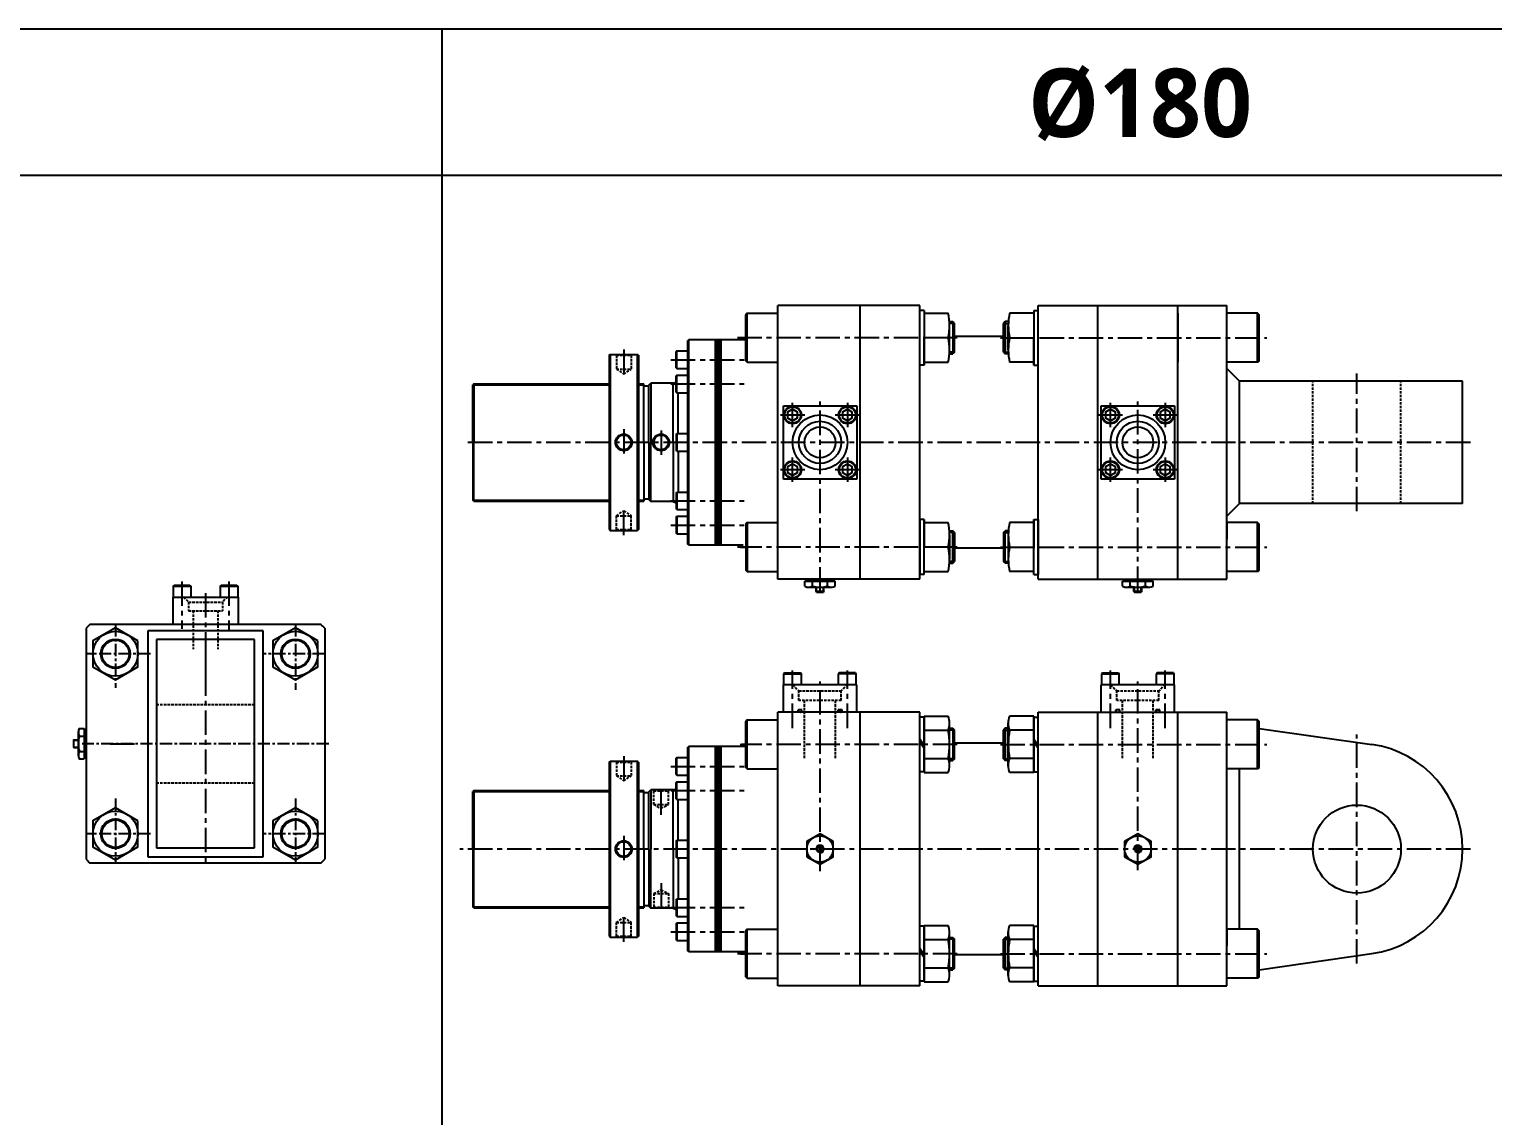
# Model space of a CAD drawing. Extents: x -819 to 10005, y 0 to 4179.
# Drawn here: x 2590 to 4087, y 1111 to 2222 of the extents above; entities that cross this region are included whole.
import ezdxf

# ---------------------------------------------------------------- set-up
doc = ezdxf.new("R2010")
doc.units = 0
doc.header["$LTSCALE"] = 10
doc.header["$MEASUREMENT"] = 0
for name, pattern in [('CENTER', [2, 1.25, -0.25, 0.25, -0.25]), ('CENTERX2', [4, 2.5, -0.5, 0.5, -0.5]), ('HIDDEN', [0.375, 0.25, -0.125])]:
    doc.linetypes.add(name, pattern=pattern)
doc.layers.get('0').update_dxf_attribs({"linetype": 'CONTINUOUS'})
doc.layers.get('DEFPOINTS').update_dxf_attribs({"linetype": 'CONTINUOUS'})
for name, color, linetype in [('BOM-UDEF', 3, 'CONTINUOUS'), ('CEN', 1, 'CENTERX2'), ('DIM', 2, 'CONTINUOUS'), ('ML', 7, 'CONTINUOUS')]:
    doc.layers.add(name, color=color, linetype=linetype)
doc.styles.add('문자', font='romans.shx')

msp = doc.modelspace()

# ---------------------------------------------------------------- linework, layer by layer
for p, q in [((10004.7, 2221.7), (0, 2221.7)), ((3012.5, 0), (3012.5, 2221.7)), ((10004.7, 2072.2), (0, 2072.2)), ((3827.8, 1861.8), (3814.8, 1874.8)), ((3827.8, 1736.8), (3814.8, 1723.8)), ((3847.8, 1506.9), (3963, 1490.4)), ((3847.8, 1260.1), (3963, 1276.6))]:
    msp.add_line(p, q)
at = {"color": 7, "linetype": 'Continuous'}
for p, q in [((3383.2, 1652.3), (3383.2, 1657.3)), ((3383.2, 1657.3), (3389.5, 1657.3)), ((3384.2, 1657.3), (3384.2, 1659.3)), ((3384.2, 1659.3), (3413.4, 1659.3)), ((3386.3, 1651.3), (3411.2, 1651.3)), ((3389.5, 1657.3), (3414.4, 1657.3)), ((3391, 1652.3), (3391, 1657.3)), ((3394.8, 1651.5), (3394.8, 1651.5)), ((3394.8, 1646.8), (3394.8, 1651.3)), ((3394.8, 1646.8), (3395.3, 1646.3)), ((3402.8, 1646.8), (3394.8, 1646.8)), ((3395.3, 1646.3), (3402.3, 1646.3)), ((3402.8, 1646.8), (3402.3, 1646.3)), ((3402.8, 1646.8), (3402.8, 1651.3)), ((3406.6, 1652.3), (3406.6, 1657.3)), ((3413.4, 1657.3), (3413.4, 1659.3)), ((3414.4, 1652.3), (3414.4, 1657.3)), ((3708.2, 1652.3), (3708.2, 1657.3)), ((3708.2, 1657.3), (3714.5, 1657.3)), ((3709.2, 1657.3), (3709.2, 1659.3)), ((3709.2, 1659.3), (3738.4, 1659.3)), ((3711.3, 1651.3), (3736.2, 1651.3)), ((3714.5, 1657.3), (3739.4, 1657.3)), ((3716, 1652.3), (3716, 1657.3)), ((3719.8, 1651.5), (3719.8, 1651.5)), ((3719.8, 1646.8), (3719.8, 1651.3)), ((3719.8, 1646.8), (3720.3, 1646.3)), ((3727.8, 1646.8), (3719.8, 1646.8)), ((3720.3, 1646.3), (3727.3, 1646.3)), ((3727.8, 1646.8), (3727.3, 1646.3)), ((3727.8, 1646.8), (3727.8, 1651.3)), ((3731.6, 1652.3), (3731.6, 1657.3)), ((3738.4, 1657.3), (3738.4, 1659.3)), ((3739.4, 1652.3), (3739.4, 1657.3)), ((2640.4, 1503.6), (2640.4, 1478.8)), ((2641.4, 1506.8), (2646.4, 1506.8)), ((2641.4, 1499), (2646.4, 1499)), ((2646.4, 1506.8), (2646.4, 1500.4)), ((2646.4, 1505.8), (2648.4, 1505.8)), ((2646.4, 1500.4), (2646.4, 1475.6)), ((2648.4, 1505.8), (2648.4, 1476.6)), ((2635.9, 1495.2), (2635.4, 1494.7)), ((2635.4, 1494.7), (2635.4, 1487.7)), ((2635.9, 1487.2), (2635.4, 1487.7)), ((2635.9, 1495.2), (2640.4, 1495.2)), ((2635.9, 1487.2), (2635.9, 1495.2)), ((2635.9, 1487.2), (2640.4, 1487.2)), ((2640.7, 1495.2), (2640.7, 1495.2)), ((2641.4, 1483.4), (2646.4, 1483.4)), ((2641.4, 1475.6), (2646.4, 1475.6)), ((2646.4, 1476.6), (2648.4, 1476.6))]:
    msp.add_line(p, q, dxfattribs=at)
for points in [[(3385.3, 1375.7), (3398.8, 1367.9), (3412.3, 1375.7), (3412.3, 1391.3), (3398.8, 1399.1), (3385.3, 1391.3)], [(3710.3, 1375.7), (3723.8, 1367.9), (3737.3, 1375.7), (3737.3, 1391.3), (3723.8, 1399.1), (3710.3, 1391.3)], [(3397.3, 1386), (3395.9, 1383.5), (3397.3, 1381), (3400.2, 1381), (3401.6, 1383.5), (3400.2, 1386)], [(3722.3, 1386), (3720.9, 1383.5), (3722.3, 1381), (3725.2, 1381), (3726.6, 1383.5), (3725.2, 1386)]]:
    msp.add_lwpolyline(points, close=True, dxfattribs=at)
msp.add_circle((3947.8, 1383.5), 45)
for centre, radius in [((3398.8, 1383.5), 13.5), ((3723.8, 1383.5), 13.5), ((3398.8, 1383.5), 3.5), ((3723.8, 1383.5), 3.5)]:
    msp.add_circle(centre, radius, dxfattribs=at)
for centre, radius, start, end in [((3386.3, 1656.9), 5.62, 235.6158, 270), ((3387.1, 1659.5), 8.22, 241.7006, 298.2994), ((3398.8, 1682.6), 31.3, 255.6172, 270.0141), ((3398.8, 1682.6), 31.3, 269.9859, 284.3828), ((3410.5, 1659.5), 8.22, 241.7006, 298.2994), ((3711.3, 1656.9), 5.62, 235.6158, 270), ((3712.1, 1659.5), 8.22, 241.7006, 298.2994), ((3723.8, 1682.6), 31.3, 255.6172, 270.0141), ((3723.8, 1682.6), 31.3, 269.9859, 284.3828), ((3735.5, 1659.5), 8.22, 241.7006, 298.2994), ((2646.1, 1503.6), 5.62, 145.6158, 180), ((2648.7, 1502.9), 8.22, 151.7006, 208.2994), ((2671.8, 1491.2), 31.3, 165.6172, 180.0141), ((2671.8, 1491.2), 31.3, 179.9859, 194.3828), ((2648.7, 1479.5), 8.22, 151.7006, 208.2994)]:
    msp.add_arc(centre, radius, start, end, dxfattribs=at)
msp.add_arc((3947.8, 1383.5), 108, 278.1216, 81.8784)
at = {"layer": 'BOM-UDEF', "color": 0}
for p, q in [((2829.4, 1606.7), (2711.4, 1606.7)), ((2711.4, 1606.7), (2711.4, 1375.7)), ((2829.4, 1375.7), (2829.4, 1606.7)), ((2720.4, 1597.7), (2720.4, 1384.7)), ((2820.4, 1597.7), (2720.4, 1597.7)), ((2820.4, 1384.7), (2820.4, 1597.7)), ((2720.4, 1384.7), (2820.4, 1384.7)), ((2711.4, 1375.7), (2829.4, 1375.7))]:
    msp.add_line(p, q, dxfattribs=at)
at = {"layer": 'CEN', "color": 7}
for p, q in [((3531.3, 1922.8), (3534.5, 1922.8)), ((3591.3, 1922.8), (3588, 1922.8)), ((3531.3, 1889.8), (3534.5, 1889.8)), ((3591.3, 1889.8), (3588, 1889.8)), ((3531.3, 1708.8), (3534.5, 1708.8)), ((3591.3, 1708.8), (3588, 1708.8)), ((3531.3, 1675.8), (3534.5, 1675.8)), ((3591.3, 1675.8), (3588, 1675.8)), ((3531.3, 1507), (3534.5, 1507)), ((3591.3, 1507), (3588, 1507)), ((3531.3, 1474), (3534.5, 1474)), ((3591.3, 1474), (3588, 1474)), ((3531.3, 1293), (3534.5, 1293)), ((3591.3, 1293), (3588, 1293)), ((3531.3, 1260), (3534.5, 1260)), ((3591.3, 1260), (3588, 1260))]:
    msp.add_line(p, q, dxfattribs=at)
at = {"layer": 'CEN'}
for p, q in [((3539.2, 1906.3), (3314.4, 1906.3)), ((3317.3, 1906.3), (3322.8, 1906.3)), ((3583.3, 1906.3), (3855.8, 1906.3)), ((3198.1, 1894.2), (3198.1, 1865.7)), ((3246.3, 1883.8), (3322.7, 1883.8)), ((3246.3, 1859.1), (3322.7, 1859.1)), ((3947.8, 1728.8), (3947.8, 1869.8)), ((3398.8, 1646.8), (3398.8, 1841)), ((3723.8, 1647.4), (3723.8, 1841)), ((3358.3, 1827.3), (3383.2, 1827.3)), ((3370.8, 1814.9), (3370.8, 1839.7)), ((3414.3, 1827.3), (3439.2, 1827.3)), ((3426.8, 1839.7), (3426.8, 1814.9)), ((3683.3, 1827.3), (3708.2, 1827.3)), ((3695.8, 1814.9), (3695.8, 1839.7)), ((3739.3, 1827.3), (3764.2, 1827.3)), ((3751.8, 1839.7), (3751.8, 1814.9)), ((3198.1, 1812.8), (3198.1, 1785.8)), ((3236.3, 1811.4), (3236.3, 1785.1)), ((4063.8, 1799.3), (3038.4, 1799.3)), ((3370.8, 1758.9), (3370.8, 1783.7)), ((3426.8, 1783.7), (3426.8, 1758.9)), ((3695.8, 1758.9), (3695.8, 1783.7)), ((3751.8, 1783.7), (3751.8, 1758.9)), ((3383.2, 1771.3), (3358.3, 1771.3)), ((3439.2, 1771.3), (3414.3, 1771.3)), ((3708.2, 1771.3), (3683.3, 1771.3)), ((3764.2, 1771.3), (3739.3, 1771.3)), ((3246.3, 1739.5), (3322.7, 1739.5)), ((3198.1, 1704.4), (3198.1, 1732.8)), ((3246.3, 1714.8), (3322.7, 1714.8)), ((3539.2, 1692.3), (3314.4, 1692.3)), ((3317.3, 1692.3), (3322.8, 1692.3)), ((3583.3, 1692.3), (3855.8, 1692.3)), ((2746.4, 1657.2), (2746.4, 1608.6)), ((2794.4, 1657.2), (2794.4, 1607.6)), ((2770.4, 1645.2), (2770.4, 1365.2)), ((2770.4, 1588.6), (2770.4, 1558.7)), ((3370.8, 1507.2), (3370.8, 1565.9)), ((3426.8, 1507.2), (3426.8, 1565.9)), ((3695.8, 1507.2), (3695.8, 1565.9)), ((3751.8, 1507.2), (3751.8, 1565.9)), ((3398.8, 1361), (3398.8, 1554.9)), ((3723.8, 1362), (3723.8, 1554.9)), ((3947.8, 1266.4), (3947.8, 1500.6)), ((2673, 1491.2), (2702.9, 1491.2)), ((3317.3, 1490.5), (3322.8, 1490.5)), ((3539.2, 1490.5), (3318.4, 1490.5)), ((3583.3, 1490.5), (3855.8, 1490.5)), ((3198.1, 1478.4), (3198.1, 1449.9)), ((3246.3, 1468), (3322.7, 1468)), ((3236.3, 1418.4), (3236.3, 1447.1)), ((3246.3, 1443.3), (3322.7, 1443.3)), ((3198.1, 1397), (3198.1, 1370)), ((4063.8, 1383.5), (3030.4, 1383.5)), ((3236.3, 1348.6), (3236.3, 1319.9)), ((3198.1, 1288.6), (3198.1, 1317)), ((3246.3, 1323.7), (3322.7, 1323.7)), ((3246.3, 1299), (3322.7, 1299)), ((3539.2, 1276.5), (3314.4, 1276.5)), ((3317.3, 1276.5), (3322.8, 1276.5)), ((3583.3, 1276.5), (3855.8, 1276.5))]:
    msp.add_line(p, q, dxfattribs=at)
at = {"layer": 'DEFPOINTS', "color": 0, "linetype": 'ByBlock'}
for p in [(3223.8, 1740.8), (3223.8, 1325)]:
    msp.add_point(p, dxfattribs=at)
at = {"layer": 'DIM'}
for p, q in [((3536.3, 1921), (3531.3, 1921)), ((3586.3, 1921), (3591.3, 1921)), ((3536.3, 1891.5), (3531.3, 1891.5)), ((3586.3, 1891.5), (3591.3, 1891.5)), ((3536.3, 1707), (3531.3, 1707)), ((3586.3, 1707), (3591.3, 1707)), ((3536.3, 1677.5), (3531.3, 1677.5)), ((3586.3, 1677.5), (3591.3, 1677.5)), ((3536.3, 1505.2), (3531.3, 1505.2)), ((3586.3, 1505.2), (3591.3, 1505.2)), ((3536.3, 1475.7), (3531.3, 1475.7)), ((3586.3, 1475.7), (3591.3, 1475.7)), ((3536.3, 1291.2), (3531.3, 1291.2)), ((3586.3, 1291.2), (3591.3, 1291.2)), ((3536.3, 1261.7), (3531.3, 1261.7)), ((3586.3, 1261.7), (3591.3, 1261.7))]:
    msp.add_line(p, q, dxfattribs=at)
at = {"layer": 'ML'}
for p, q in [((3322.8, 1929.8), (3324.3, 1931.3)), ((3324.3, 1931.3), (3322.8, 1929.8)), ((3324.3, 1881.3), (3324.3, 1931.3)), ((3324.3, 1931.3), (3355.8, 1931.3)), ((3500.8, 1939.3), (3355.8, 1939.3)), ((3355.8, 1659.3), (3355.8, 1939.3)), ((3355.8, 1659.3), (3355.8, 1939.3)), ((3355.8, 1659.3), (3355.8, 1939.3)), ((3439.8, 1659.3), (3439.8, 1939.3)), ((3500.8, 1659.3), (3500.8, 1939.3)), ((3500.8, 1878.3), (3500.8, 1934.3)), ((3505.3, 1934.3), (3500.8, 1934.3)), ((3505.3, 1934.3), (3505.3, 1878.3)), ((3505.3, 1931.3), (3529.9, 1931.3)), ((3617.3, 1931.3), (3592.7, 1931.3)), ((3617.3, 1934.3), (3617.3, 1878.3)), ((3617.3, 1934.3), (3621.8, 1934.3)), ((3621.8, 1939.3), (3814.8, 1939.3)), ((3621.8, 1659.3), (3621.8, 1939.3)), ((3621.8, 1878.3), (3621.8, 1934.3)), ((3682.8, 1659.3), (3682.8, 1939.3)), ((3764.8, 1659.3), (3764.8, 1939.3)), ((3764.8, 1659.3), (3764.8, 1939.3)), ((3764.8, 1931.3), (3764.8, 1881.3)), ((3814.8, 1659.3), (3814.8, 1939.3)), ((3814.8, 1878.3), (3814.8, 1934.3)), ((3846.3, 1931.3), (3814.8, 1931.3)), ((3846.3, 1881.3), (3846.3, 1931.3)), ((3846.3, 1931.3), (3847.8, 1929.8)), ((3847.8, 1929.8), (3846.3, 1931.3)), ((3322.8, 1882.8), (3322.8, 1929.8)), ((3531.3, 1893.8), (3531.3, 1918.8)), ((3534.5, 1922.8), (3534.5, 1889.8)), ((3534.5, 1922.8), (3536.3, 1921)), ((3536.3, 1891.5), (3536.3, 1921)), ((3536.3, 1893.8), (3536.3, 1918.8)), ((3588, 1922.8), (3586.3, 1921)), ((3586.3, 1891.5), (3586.3, 1921)), ((3586.3, 1893.8), (3586.3, 1918.8)), ((3588, 1922.8), (3588, 1889.8)), ((3591.3, 1893.8), (3591.3, 1918.8)), ((3847.8, 1882.8), (3847.8, 1929.8)), ((3264.8, 1904.3), (3263.8, 1903.3)), ((3264.8, 1904.3), (3263.8, 1903.3)), ((3263.8, 1695.3), (3263.8, 1903.3)), ((3263.8, 1695.3), (3263.8, 1903.3)), ((3264.8, 1694.3), (3264.8, 1904.3)), ((3322.8, 1904.3), (3264.8, 1904.3)), ((3264.8, 1694.3), (3264.8, 1904.3)), ((3291.8, 1694.3), (3291.8, 1904.3)), ((3293.8, 1694.3), (3293.8, 1904.3)), ((3295.8, 1694.3), (3295.8, 1904.3)), ((3297.8, 1694.3), (3297.8, 1904.3)), ((3505.3, 1878.3), (3505.3, 1906.3)), ((3529.9, 1906.3), (3505.3, 1906.3)), ((3586.3, 1907.4), (3536.3, 1907.4)), ((3592.7, 1906.3), (3617.3, 1906.3)), ((3617.3, 1878.3), (3617.3, 1906.3)), ((3183.1, 1888.3), (3184.1, 1889.3)), ((3183.1, 1888.3), (3183.1, 1710.3)), ((3184.1, 1889.3), (3212.1, 1889.3)), ((3184.1, 1889.3), (3184.1, 1709.3)), ((3212.1, 1709.3), (3212.1, 1889.3)), ((3213.1, 1888.3), (3212.1, 1889.3)), ((3213.1, 1888.3), (3213.1, 1710.3)), ((3252.5, 1892.8), (3251.8, 1892.1)), ((3251.8, 1875.5), (3251.8, 1892.1)), ((3252.5, 1874.8), (3252.5, 1892.8)), ((3252.5, 1892.8), (3263.8, 1892.8)), ((3263.8, 1874.8), (3263.8, 1892.8)), ((3536.3, 1891.5), (3534.5, 1889.8)), ((3586.3, 1891.5), (3588, 1889.8)), ((3251.8, 1875.5), (3252.5, 1874.8)), ((3252.5, 1874.8), (3263.8, 1874.8)), ((3324.3, 1881.3), (3322.8, 1882.8)), ((3322.8, 1882.8), (3324.3, 1881.3)), ((3324.3, 1881.3), (3355.8, 1881.3)), ((3505.3, 1878.3), (3500.8, 1878.3)), ((3505.3, 1881.3), (3529.9, 1881.3)), ((3617.3, 1881.3), (3592.7, 1881.3)), ((3617.3, 1878.3), (3621.8, 1878.3)), ((3846.3, 1881.3), (3814.8, 1881.3)), ((3847.8, 1882.8), (3846.3, 1881.3)), ((3846.3, 1881.3), (3847.8, 1882.8)), ((3044.8, 1859.3), (3043.8, 1858.3)), ((3043.8, 1799.3), (3043.8, 1858.3)), ((3043.8, 1799.3), (3043.8, 1857.8)), ((3044.8, 1859.3), (3183.1, 1859.3)), ((3044.8, 1859.3), (3044.8, 1799.3)), ((3213.1, 1859.3), (3218.8, 1859.3)), ((3218.8, 1799.3), (3218.8, 1859.3)), ((3218.8, 1857), (3223.8, 1857)), ((3223.8, 1857.8), (3225.8, 1859.8)), ((3223.8, 1799.3), (3223.8, 1857.8)), ((3225.8, 1859.8), (3225.8, 1799.3)), ((3248.8, 1859.8), (3225.8, 1859.8)), ((3248.8, 1859.8), (3251.8, 1861)), ((3248.8, 1859.8), (3251.8, 1861)), ((3248.8, 1859.8), (3251.8, 1861)), ((3248.8, 1799.3), (3248.8, 1859.8)), ((3248.8, 1799.3), (3248.8, 1859.8)), ((3252.5, 1868.1), (3251.8, 1867.4)), ((3251.8, 1850.8), (3251.8, 1867.4)), ((3252.5, 1868.1), (3263.8, 1868.1)), ((3252.5, 1850.1), (3252.5, 1868.1)), ((3263.8, 1850.1), (3263.8, 1868.1)), ((4055.8, 1861.8), (3827.8, 1861.8)), ((3827.8, 1736.8), (3827.8, 1861.8)), ((4055.8, 1736.8), (4055.8, 1861.8)), ((3251.8, 1850.8), (3252.5, 1850.1)), ((3252.5, 1850.1), (3263.8, 1850.1)), ((3253.8, 1808.3), (3253.8, 1850.1)), ((3253.8, 1808.3), (3253.8, 1850.1)), ((3361.3, 1761.8), (3361.3, 1836.8)), ((3361.3, 1836.8), (3436.3, 1836.8)), ((3436.3, 1836.8), (3436.3, 1761.8)), ((3686.3, 1761.8), (3686.3, 1836.8)), ((3686.3, 1836.8), (3761.3, 1836.8)), ((3761.3, 1836.8), (3761.3, 1761.8)), ((3043.8, 1799.3), (3043.8, 1740.3)), ((3044.8, 1739.3), (3044.8, 1799.3)), ((3218.8, 1799.3), (3218.8, 1739.3)), ((3223.8, 1799.3), (3223.8, 1740.8)), ((3225.8, 1738.8), (3225.8, 1799.3)), ((3248.8, 1799.3), (3248.8, 1738.8)), ((3248.8, 1799.3), (3248.8, 1738.8)), ((3251.8, 1807.6), (3252.5, 1808.3)), ((3251.8, 1807.6), (3251.8, 1791)), ((3252.5, 1808.3), (3263.8, 1808.3)), ((3252.5, 1808.3), (3252.5, 1790.3)), ((3263.8, 1808.3), (3263.8, 1790.3)), ((3252.5, 1790.3), (3251.8, 1791)), ((3252.5, 1790.3), (3263.8, 1790.3)), ((3253.8, 1790.3), (3253.8, 1748.5)), ((3253.8, 1790.3), (3253.8, 1748.5)), ((3436.3, 1761.8), (3361.3, 1761.8)), ((3761.3, 1761.8), (3686.3, 1761.8)), ((3044.8, 1739.3), (3043.8, 1740.3)), ((3044.8, 1739.3), (3183.1, 1739.3)), ((3213.1, 1739.3), (3218.8, 1739.3)), ((3218.8, 1741.5), (3223.8, 1741.5)), ((3223.8, 1740.8), (3225.8, 1738.8)), ((3248.8, 1738.8), (3225.8, 1738.8)), ((3248.8, 1738.8), (3251.8, 1737.6)), ((3248.8, 1738.8), (3251.8, 1737.6)), ((3251.8, 1747.8), (3252.5, 1748.5)), ((3251.8, 1747.8), (3251.8, 1731.2)), ((3252.5, 1748.5), (3252.5, 1730.5)), ((3252.5, 1748.5), (3263.8, 1748.5)), ((3263.8, 1748.5), (3263.8, 1730.5)), ((4055.8, 1736.8), (3827.8, 1736.8)), ((3252.5, 1730.5), (3251.8, 1731.2)), ((3251.8, 1723.1), (3252.5, 1723.8)), ((3251.8, 1723.1), (3251.8, 1706.5)), ((3252.5, 1730.5), (3263.8, 1730.5)), ((3252.5, 1723.8), (3263.8, 1723.8)), ((3252.5, 1723.8), (3252.5, 1705.8)), ((3263.8, 1723.8), (3263.8, 1705.8)), ((3183.1, 1710.3), (3184.1, 1709.3)), ((3184.1, 1709.3), (3212.1, 1709.3)), ((3213.1, 1710.3), (3212.1, 1709.3)), ((3252.5, 1705.8), (3251.8, 1706.5)), ((3324.3, 1717.3), (3322.8, 1715.8)), ((3322.8, 1715.8), (3324.3, 1717.3)), ((3322.8, 1715.8), (3322.8, 1668.8)), ((3324.3, 1717.3), (3355.8, 1717.3)), ((3324.3, 1717.3), (3324.3, 1667.3)), ((3500.8, 1720.3), (3500.8, 1664.3)), ((3505.3, 1720.3), (3500.8, 1720.3)), ((3505.3, 1664.3), (3505.3, 1720.3)), ((3505.3, 1720.3), (3505.3, 1692.3)), ((3505.3, 1717.3), (3529.9, 1717.3)), ((3534.5, 1675.8), (3534.5, 1708.8)), ((3536.3, 1707), (3534.5, 1708.8)), ((3536.3, 1707), (3536.3, 1677.5)), ((3586.3, 1707), (3588, 1708.8)), ((3586.3, 1707), (3586.3, 1677.5)), ((3588, 1675.8), (3588, 1708.8)), ((3617.3, 1717.3), (3592.7, 1717.3)), ((3617.3, 1720.3), (3617.3, 1692.3)), ((3617.3, 1664.3), (3617.3, 1720.3)), ((3617.3, 1720.3), (3621.8, 1720.3)), ((3621.8, 1720.3), (3621.8, 1664.3)), ((3764.8, 1667.3), (3764.8, 1717.3)), ((3846.3, 1717.3), (3814.8, 1717.3)), ((3814.8, 1717.3), (3814.8, 1700.3)), ((3846.3, 1667.3), (3846.3, 1717.3)), ((3847.8, 1715.8), (3846.3, 1717.3)), ((3846.3, 1717.3), (3847.8, 1715.8)), ((3847.8, 1668.8), (3847.8, 1715.8)), ((3252.5, 1705.8), (3263.8, 1705.8)), ((3264.8, 1694.3), (3263.8, 1695.3)), ((3264.8, 1694.3), (3263.8, 1695.3)), ((3320.3, 1694.3), (3264.8, 1694.3)), ((3529.9, 1692.3), (3505.3, 1692.3)), ((3531.3, 1704.8), (3531.3, 1679.8)), ((3586.3, 1691.1), (3533.8, 1691.1)), ((3536.3, 1704.8), (3536.3, 1679.8)), ((3586.3, 1704.8), (3586.3, 1679.8)), ((3591.3, 1704.8), (3591.3, 1679.8)), ((3592.7, 1692.3), (3617.3, 1692.3)), ((3534.5, 1675.8), (3536.3, 1677.5)), ((3588, 1675.8), (3586.3, 1677.5)), ((3322.8, 1668.8), (3324.3, 1667.3)), ((3324.3, 1667.3), (3322.8, 1668.8)), ((3324.3, 1667.3), (3355.8, 1667.3)), ((3505.3, 1664.3), (3500.8, 1664.3)), ((3505.3, 1667.3), (3529.9, 1667.3)), ((3617.3, 1667.3), (3592.7, 1667.3)), ((3617.3, 1664.3), (3621.8, 1664.3)), ((3846.3, 1667.3), (3814.8, 1667.3)), ((3846.3, 1667.3), (3847.8, 1668.8)), ((3847.8, 1668.8), (3846.3, 1667.3)), ((2737.4, 1652.2), (2738.4, 1653.2)), ((2737.4, 1652.2), (2755.4, 1652.2)), ((2737.4, 1652.2), (2737.4, 1641.2)), ((2738.4, 1653.2), (2754.4, 1653.2)), ((2754.4, 1653.2), (2755.4, 1652.2)), ((2755.4, 1652.2), (2755.4, 1641.2)), ((2785.4, 1652.2), (2786.4, 1653.2)), ((2785.4, 1652.2), (2803.4, 1652.2)), ((2785.4, 1652.2), (2785.4, 1641.2)), ((2786.4, 1653.2), (2802.4, 1653.2)), ((2802.4, 1653.2), (2803.4, 1652.2)), ((2803.4, 1652.2), (2803.4, 1641.2)), ((3500.8, 1659.3), (3355.8, 1659.3)), ((3621.8, 1659.3), (3764.8, 1659.3)), ((3621.8, 1659.3), (3814.8, 1659.3)), ((2736.9, 1641.2), (2803.9, 1641.2)), ((2736.9, 1641.2), (2736.9, 1613.2)), ((2803.9, 1641.2), (2803.9, 1613.2)), ((2648.4, 1609.3), (2648.4, 1373.1)), ((2888.6, 1613.2), (2652.3, 1613.2)), ((2892.4, 1609.3), (2892.4, 1373.1)), ((3362.5, 1563.5), (3361.8, 1562.8)), ((3361.8, 1562.8), (3379.8, 1562.8)), ((3361.8, 1551.5), (3361.8, 1562.8)), ((3362.5, 1563.5), (3379.1, 1563.5)), ((3379.1, 1563.5), (3379.8, 1562.8)), ((3379.8, 1551.5), (3379.8, 1562.8)), ((3418.5, 1563.5), (3417.8, 1562.8)), ((3417.8, 1551.5), (3417.8, 1562.8)), ((3435.8, 1562.8), (3417.8, 1562.8)), ((3435.1, 1563.5), (3418.5, 1563.5)), ((3435.1, 1563.5), (3435.8, 1562.8)), ((3435.8, 1551.5), (3435.8, 1562.8)), ((3687.5, 1563.5), (3686.8, 1562.8)), ((3686.8, 1562.8), (3704.8, 1562.8)), ((3686.8, 1551.5), (3686.8, 1562.8)), ((3687.5, 1563.5), (3704.1, 1563.5)), ((3704.1, 1563.5), (3704.8, 1562.8)), ((3704.8, 1551.5), (3704.8, 1562.8)), ((3743.5, 1563.5), (3742.8, 1562.8)), ((3760.8, 1562.8), (3742.8, 1562.8)), ((3742.8, 1551.5), (3742.8, 1562.8)), ((3760.1, 1563.5), (3743.5, 1563.5)), ((3760.1, 1563.5), (3760.8, 1562.8)), ((3760.8, 1551.5), (3760.8, 1562.8)), ((3436.3, 1551.5), (3361.3, 1551.5)), ((3361.3, 1523.5), (3361.3, 1551.5)), ((3436.3, 1523.5), (3436.3, 1551.5)), ((3761.3, 1551.5), (3686.3, 1551.5)), ((3686.3, 1523.5), (3686.3, 1551.5)), ((3761.3, 1523.5), (3761.3, 1551.5)), ((3324.3, 1515.5), (3322.8, 1514)), ((3322.8, 1514), (3324.3, 1515.5)), ((3322.8, 1467), (3322.8, 1514)), ((3324.3, 1465.5), (3324.3, 1515.5)), ((3324.3, 1515.5), (3355.8, 1515.5)), ((3355.8, 1243.5), (3355.8, 1523.5)), ((3500.8, 1523.5), (3355.8, 1523.5)), ((3439.8, 1243.5), (3439.8, 1523.5)), ((3500.8, 1243.5), (3500.8, 1523.5)), ((3500.8, 1462.5), (3500.8, 1518.5)), ((3505.3, 1518.5), (3500.8, 1518.5)), ((3505.3, 1461.6), (3505.3, 1519.3)), ((3505.3, 1519.3), (3529.9, 1519.3)), ((3505.3, 1518.5), (3505.3, 1462.5)), ((3531.3, 1468.3), (3531.3, 1512.7)), ((3591.3, 1468.3), (3591.3, 1512.7)), ((3617.3, 1519.3), (3592.7, 1519.3)), ((3617.3, 1461.6), (3617.3, 1519.3)), ((3617.3, 1518.5), (3617.3, 1462.5)), ((3617.3, 1518.5), (3621.8, 1518.5)), ((3621.8, 1523.5), (3814.8, 1523.5)), ((3621.8, 1243.5), (3621.8, 1523.5)), ((3621.8, 1243.5), (3621.8, 1523.5)), ((3621.8, 1462.5), (3621.8, 1518.5)), ((3682.8, 1243.5), (3682.8, 1523.5)), ((3764.8, 1243.5), (3764.8, 1523.5)), ((3764.8, 1243.5), (3764.8, 1523.5)), ((3814.8, 1243.5), (3814.8, 1523.5)), ((3814.8, 1462.5), (3814.8, 1518.5)), ((3846.3, 1515.5), (3814.8, 1515.5)), ((3846.3, 1465.5), (3846.3, 1515.5)), ((3846.3, 1515.5), (3847.8, 1514)), ((3847.8, 1514), (3846.3, 1515.5)), ((3847.8, 1467), (3847.8, 1514)), ((3505.3, 1504.9), (3529.9, 1504.9)), ((3534.5, 1507), (3534.5, 1474)), ((3534.5, 1507), (3536.3, 1505.2)), ((3536.3, 1475.7), (3536.3, 1505.2)), ((3588, 1507), (3586.3, 1505.2)), ((3586.3, 1475.7), (3586.3, 1505.2)), ((3588, 1507), (3588, 1474)), ((3617.3, 1504.9), (3592.7, 1504.9)), ((2892.4, 1484.2), (2892.4, 1468.2)), ((3264.8, 1488.5), (3263.8, 1487.5)), ((3263.8, 1279.5), (3263.8, 1487.5)), ((3322.8, 1488.5), (3264.8, 1488.5)), ((3264.8, 1278.5), (3264.8, 1488.5)), ((3291.8, 1278.5), (3291.8, 1488.5)), ((3293.8, 1278.5), (3293.8, 1488.5)), ((3295.8, 1278.5), (3295.8, 1488.5)), ((3297.8, 1278.5), (3297.8, 1488.5)), ((3505.3, 1489.4), (3500.8, 1495.7)), ((3505.3, 1486.3), (3500.8, 1492.7)), ((3586.3, 1491.6), (3536.3, 1491.6)), ((3621.8, 1489.4), (3617.3, 1495.7)), ((3621.8, 1486.3), (3617.3, 1492.7)), ((3183.1, 1472.5), (3184.1, 1473.5)), ((3183.1, 1472.5), (3183.1, 1294.5)), ((3184.1, 1473.5), (3212.1, 1473.5)), ((3184.1, 1473.5), (3184.1, 1293.5)), ((3213.1, 1472.5), (3212.1, 1473.5)), ((3212.1, 1293.5), (3212.1, 1473.5)), ((3213.1, 1472.5), (3213.1, 1294.5)), ((3252.5, 1477), (3251.8, 1476.3)), ((3251.8, 1459.7), (3251.8, 1476.3)), ((3252.5, 1477), (3263.8, 1477)), ((3252.5, 1459), (3252.5, 1477)), ((3263.8, 1459), (3263.8, 1477)), ((3322.8, 1467), (3324.3, 1465.5)), ((3324.3, 1465.5), (3322.8, 1467)), ((3505.3, 1476.1), (3529.9, 1476.1)), ((3536.3, 1475.7), (3534.5, 1474)), ((3586.3, 1475.7), (3588, 1474)), ((3617.3, 1476.1), (3592.7, 1476.1)), ((3847.8, 1467), (3846.3, 1465.5)), ((3846.3, 1465.5), (3847.8, 1467)), ((3251.8, 1459.7), (3252.5, 1459)), ((3252.5, 1452.3), (3251.8, 1451.6)), ((3251.8, 1435), (3251.8, 1451.6)), ((3252.5, 1459), (3263.8, 1459)), ((3252.5, 1434.3), (3252.5, 1452.3)), ((3252.5, 1452.3), (3263.8, 1452.3)), ((3263.8, 1434.3), (3263.8, 1452.3)), ((3324.3, 1465.5), (3355.8, 1465.5)), ((3505.3, 1462.5), (3500.8, 1462.5)), ((3505.3, 1461.6), (3529.9, 1461.6)), ((3617.3, 1461.6), (3592.7, 1461.6)), ((3617.3, 1462.5), (3621.8, 1462.5)), ((3846.3, 1465.5), (3814.8, 1465.5)), ((3827.8, 1301.5), (3827.8, 1465.5)), ((3044.8, 1443.5), (3043.8, 1442.5)), ((3043.8, 1383.5), (3043.8, 1442.5)), ((3043.8, 1383.5), (3043.8, 1442)), ((3044.8, 1443.5), (3183.1, 1443.5)), ((3044.8, 1443.5), (3044.8, 1383.5)), ((3213.1, 1443.5), (3218.8, 1443.5)), ((3218.8, 1383.5), (3218.8, 1443.5)), ((3218.8, 1441.2), (3223.8, 1441.2)), ((3223.8, 1442), (3225.8, 1444)), ((3223.8, 1383.5), (3223.8, 1442)), ((3248.8, 1444), (3225.8, 1444)), ((3225.8, 1444), (3225.8, 1383.5)), ((3248.8, 1444), (3251.8, 1445.2)), ((3248.8, 1444), (3251.8, 1445.2)), ((3248.8, 1383.5), (3248.8, 1444)), ((3251.8, 1435), (3252.5, 1434.3)), ((3252.5, 1434.3), (3263.8, 1434.3)), ((3253.8, 1392.5), (3253.8, 1434.3)), ((3251.8, 1391.8), (3252.5, 1392.5)), ((3251.8, 1391.8), (3251.8, 1375.2)), ((3252.5, 1392.5), (3263.8, 1392.5)), ((3252.5, 1392.5), (3252.5, 1374.5)), ((3263.8, 1392.5), (3263.8, 1374.5)), ((3043.8, 1383.5), (3043.8, 1324.5)), ((3044.8, 1323.5), (3044.8, 1383.5)), ((3218.8, 1383.5), (3218.8, 1323.5)), ((3223.8, 1383.5), (3223.8, 1325)), ((3225.8, 1323), (3225.8, 1383.5)), ((3248.8, 1383.5), (3248.8, 1323)), ((2888.6, 1369.2), (2652.3, 1369.2)), ((3252.5, 1374.5), (3251.8, 1375.2)), ((3252.5, 1374.5), (3263.8, 1374.5)), ((3253.8, 1374.5), (3253.8, 1332.7)), ((3251.8, 1332), (3252.5, 1332.7)), ((3251.8, 1332), (3251.8, 1315.4)), ((3252.5, 1332.7), (3263.8, 1332.7)), ((3252.5, 1332.7), (3252.5, 1314.7)), ((3263.8, 1332.7), (3263.8, 1314.7)), ((3044.8, 1323.5), (3043.8, 1324.5)), ((3044.8, 1323.5), (3183.1, 1323.5)), ((3213.1, 1323.5), (3218.8, 1323.5)), ((3218.8, 1325.7), (3223.8, 1325.7)), ((3223.8, 1325), (3225.8, 1323)), ((3248.8, 1323), (3225.8, 1323)), ((3248.8, 1323), (3251.8, 1321.8)), ((3252.5, 1314.7), (3251.8, 1315.4)), ((3251.8, 1307.3), (3252.5, 1308)), ((3251.8, 1307.3), (3251.8, 1290.7)), ((3252.5, 1314.7), (3263.8, 1314.7)), ((3252.5, 1308), (3252.5, 1290)), ((3252.5, 1308), (3263.8, 1308)), ((3263.8, 1308), (3263.8, 1290)), ((3500.8, 1248.5), (3500.8, 1304.5)), ((3505.3, 1304.5), (3500.8, 1304.5)), ((3505.3, 1305.3), (3529.9, 1305.3)), ((3505.3, 1247.6), (3505.3, 1305.3)), ((3505.3, 1304.5), (3505.3, 1248.5)), ((3617.3, 1305.3), (3592.7, 1305.3)), ((3617.3, 1247.6), (3617.3, 1305.3)), ((3617.3, 1304.5), (3617.3, 1248.5)), ((3617.3, 1304.5), (3621.8, 1304.5)), ((3621.8, 1248.5), (3621.8, 1304.5)), ((3183.1, 1294.5), (3184.1, 1293.5)), ((3184.1, 1293.5), (3212.1, 1293.5)), ((3213.1, 1294.5), (3212.1, 1293.5)), ((3252.5, 1290), (3251.8, 1290.7)), ((3252.5, 1290), (3263.8, 1290)), ((3324.3, 1301.5), (3322.8, 1300)), ((3322.8, 1300), (3324.3, 1301.5)), ((3322.8, 1253), (3322.8, 1300)), ((3324.3, 1301.5), (3355.8, 1301.5)), ((3324.3, 1251.5), (3324.3, 1301.5)), ((3505.3, 1290.9), (3529.9, 1290.9)), ((3531.3, 1254.3), (3531.3, 1298.7)), ((3534.5, 1293), (3534.5, 1260)), ((3534.5, 1293), (3536.3, 1291.2)), ((3536.3, 1261.7), (3536.3, 1291.2)), ((3588, 1293), (3586.3, 1291.2)), ((3586.3, 1261.7), (3586.3, 1291.2)), ((3588, 1293), (3588, 1260)), ((3591.3, 1254.3), (3591.3, 1298.7)), ((3617.3, 1290.9), (3592.7, 1290.9)), ((3846.3, 1301.5), (3814.8, 1301.5)), ((3814.8, 1301.5), (3814.8, 1284.4)), ((3846.3, 1251.5), (3846.3, 1301.5)), ((3847.8, 1300), (3846.3, 1301.5)), ((3846.3, 1301.5), (3847.8, 1300)), ((3847.8, 1253), (3847.8, 1300)), ((3264.8, 1278.5), (3263.8, 1279.5)), ((3322.8, 1278.5), (3264.8, 1278.5)), ((3505.3, 1275.4), (3500.8, 1281.7)), ((3505.3, 1272.3), (3500.8, 1278.7)), ((3586.3, 1275.3), (3536.3, 1275.3)), ((3621.8, 1275.4), (3617.3, 1281.7)), ((3621.8, 1272.3), (3617.3, 1278.7)), ((3505.3, 1262.1), (3529.9, 1262.1)), ((3536.3, 1261.7), (3534.5, 1260)), ((3586.3, 1261.7), (3588, 1260)), ((3617.3, 1262.1), (3592.7, 1262.1)), ((3322.8, 1253), (3324.3, 1251.5)), ((3324.3, 1251.5), (3322.8, 1253)), ((3324.3, 1251.5), (3355.8, 1251.5)), ((3500.8, 1243.5), (3355.8, 1243.5)), ((3505.3, 1248.5), (3500.8, 1248.5)), ((3505.3, 1247.6), (3529.9, 1247.6)), ((3617.3, 1247.6), (3592.7, 1247.6)), ((3617.3, 1248.5), (3621.8, 1248.5)), ((3621.8, 1243.5), (3814.8, 1243.5)), ((3846.3, 1251.5), (3814.8, 1251.5)), ((3846.3, 1251.5), (3847.8, 1253)), ((3847.8, 1253), (3846.3, 1251.5))]:
    msp.add_line(p, q, dxfattribs=at)
at = {"layer": 'ML', "color": 2, "linetype": 'HIDDEN'}
for p, q in [((3189.6, 1889.3), (3190.6, 1888.3)), ((3190.6, 1888.3), (3205.6, 1888.3)), ((3190.6, 1888.3), (3190.6, 1874.3)), ((3206.6, 1889.3), (3205.6, 1888.3)), ((3205.6, 1888.3), (3205.6, 1874.3)), ((3190.6, 1874.3), (3205.6, 1874.3)), ((3190.6, 1874.3), (3198.1, 1869.1)), ((3198.1, 1869.1), (3205.6, 1874.3)), ((3902.8, 1736.8), (3902.8, 1861.8)), ((3992.8, 1736.8), (3992.8, 1861.8)), ((3190.6, 1724.3), (3198.1, 1729.4)), ((3190.6, 1724.3), (3205.6, 1724.3)), ((3190.6, 1710.3), (3190.6, 1724.3)), ((3198.1, 1729.4), (3205.6, 1724.3)), ((3205.6, 1710.3), (3205.6, 1724.3)), ((3189.6, 1709.3), (3190.6, 1710.3)), ((3190.6, 1710.3), (3205.6, 1710.3)), ((3206.6, 1709.3), (3205.6, 1710.3)), ((2747.9, 1641.2), (2753.2, 1635.9)), ((2753.2, 1635.9), (2787.7, 1635.9)), ((2753.2, 1635.9), (2753.2, 1627.2)), ((2792.9, 1641.2), (2787.7, 1635.9)), ((2787.7, 1635.9), (2787.7, 1627.2)), ((2753.2, 1627.2), (2787.7, 1627.2)), ((2757.9, 1627.2), (2757.9, 1587.9)), ((2782.9, 1627.2), (2782.9, 1587.9)), ((3370.8, 1551.5), (3377.2, 1545.1)), ((3377.2, 1535.5), (3377.2, 1545.1)), ((3377.2, 1545.1), (3420.4, 1545.1)), ((3426.8, 1551.5), (3420.4, 1545.1)), ((3420.4, 1535.5), (3420.4, 1545.1)), ((3695.8, 1551.5), (3702.2, 1545.1)), ((3702.2, 1545.1), (3745.4, 1545.1)), ((3702.2, 1535.5), (3702.2, 1545.1)), ((3751.8, 1551.5), (3745.4, 1545.1)), ((3745.4, 1535.5), (3745.4, 1545.1)), ((2720.4, 1531.2), (2820.4, 1531.2)), ((3420.4, 1535.5), (3377.2, 1535.5)), ((3383, 1476.5), (3383, 1535.5)), ((3414.5, 1476.5), (3414.5, 1535.5)), ((3745.4, 1535.5), (3702.2, 1535.5)), ((3708, 1476.5), (3708, 1535.5)), ((3739.5, 1476.5), (3739.5, 1535.5)), ((3376.3, 1523.5), (3376.3, 1525.9)), ((3380.3, 1525.9), (3376.3, 1525.9)), ((3380.3, 1523.5), (3380.3, 1525.9)), ((3417.3, 1523.5), (3417.3, 1525.9)), ((3421.3, 1525.9), (3417.3, 1525.9)), ((3417.3, 1525.9), (3421.3, 1525.9)), ((3417.3, 1523.5), (3417.3, 1525.9)), ((3421.3, 1523.5), (3421.3, 1525.9)), ((3421.3, 1523.5), (3421.3, 1525.9)), ((3705.3, 1525.9), (3701.3, 1525.9)), ((3701.3, 1523.5), (3701.3, 1525.9)), ((3705.3, 1523.5), (3705.3, 1525.9)), ((3742.3, 1523.5), (3742.3, 1525.9)), ((3742.3, 1525.9), (3746.3, 1525.9)), ((3746.3, 1525.9), (3742.3, 1525.9)), ((3742.3, 1523.5), (3742.3, 1525.9)), ((3746.3, 1523.5), (3746.3, 1525.9)), ((3746.3, 1523.5), (3746.3, 1525.9)), ((3189.6, 1473.5), (3190.6, 1472.5)), ((3190.6, 1472.5), (3190.6, 1458.5)), ((3190.6, 1472.5), (3205.6, 1472.5)), ((3206.6, 1473.5), (3205.6, 1472.5)), ((3205.6, 1472.5), (3205.6, 1458.5)), ((3190.6, 1458.5), (3198.1, 1453.3)), ((3190.6, 1458.5), (3205.6, 1458.5)), ((3198.1, 1453.3), (3205.6, 1458.5)), ((2720.4, 1451.2), (2820.4, 1451.2)), ((3227.8, 1444), (3228.8, 1443)), ((3228.8, 1443), (3243.8, 1443)), ((3228.8, 1429), (3228.8, 1443)), ((3243.8, 1443), (3244.8, 1444)), ((3243.8, 1429), (3243.8, 1443)), ((3228.8, 1429), (3243.8, 1429)), ((3228.8, 1429), (3236.3, 1425)), ((3236.3, 1425), (3243.8, 1429)), ((3228.8, 1338), (3236.3, 1341.9)), ((3228.8, 1338), (3243.8, 1338)), ((3228.8, 1338), (3228.8, 1324)), ((3236.3, 1341.9), (3243.8, 1338)), ((3243.8, 1338), (3243.8, 1324)), ((3227.8, 1323), (3228.8, 1324)), ((3228.8, 1324), (3243.8, 1324)), ((3243.8, 1324), (3244.8, 1323)), ((3190.6, 1308.5), (3198.1, 1313.6)), ((3190.6, 1294.5), (3190.6, 1308.5)), ((3190.6, 1308.5), (3205.6, 1308.5)), ((3198.1, 1313.6), (3205.6, 1308.5)), ((3205.6, 1294.5), (3205.6, 1308.5)), ((3189.6, 1293.5), (3190.6, 1294.5)), ((3190.6, 1294.5), (3205.6, 1294.5)), ((3206.6, 1293.5), (3205.6, 1294.5))]:
    msp.add_line(p, q, dxfattribs=at)
at = {"layer": 'ML', "color": 2}
for p, q in [((3043.8, 1858.3), (3183.1, 1858.3)), ((3213.1, 1858.3), (3218.8, 1858.3)), ((3043.8, 1740.3), (3183.1, 1740.3)), ((3213.1, 1740.3), (3218.8, 1740.3)), ((3395.3, 1651.5), (3395.3, 1651.5)), ((3395.3, 1646.3), (3395.3, 1651.3)), ((3402.3, 1646.3), (3402.3, 1651.3)), ((3720.3, 1651.5), (3720.3, 1651.5)), ((3720.3, 1646.3), (3720.3, 1651.3)), ((3727.3, 1646.3), (3727.3, 1651.3)), ((2635.4, 1494.7), (2640.4, 1494.7)), ((2635.4, 1487.7), (2640.4, 1487.7)), ((2640.6, 1494.7), (2640.6, 1494.7)), ((3043.8, 1442.5), (3183.1, 1442.5)), ((3213.1, 1442.5), (3218.8, 1442.5)), ((3043.8, 1324.5), (3183.1, 1324.5)), ((3213.1, 1324.5), (3218.8, 1324.5))]:
    msp.add_line(p, q, dxfattribs=at)
at = {"layer": 'ML', "color": 1, "linetype": 'CENTER'}
for p, q in [((2678.4, 1613.2), (2678.4, 1548.2)), ((2862.4, 1613.2), (2862.4, 1546.2)), ((2714.1, 1583.2), (2648.4, 1583.2)), ((2892.4, 1583.2), (2828.5, 1583.2)), ((2896.4, 1491.2), (2644.4, 1491.2)), ((2678.4, 1435.2), (2678.4, 1369.2)), ((2862.4, 1435.2), (2862.4, 1369.2)), ((2714.1, 1399.2), (2648.4, 1399.2)), ((2892.4, 1399.2), (2829.1, 1399.2))]:
    msp.add_line(p, q, dxfattribs=at)
at = {"layer": 'ML'}
for points in [[(3370.8, 1833.1), (3365.7, 1830.2), (3365.7, 1824.4), (3370.8, 1821.4), (3375.8, 1824.4), (3375.8, 1830.2)], [(3426.8, 1833.1), (3421.7, 1830.2), (3421.7, 1824.4), (3426.8, 1821.4), (3431.8, 1824.4), (3431.8, 1830.2)], [(3695.8, 1833.1), (3690.7, 1830.2), (3690.7, 1824.4), (3695.8, 1821.4), (3700.8, 1824.4), (3700.8, 1830.2)], [(3751.8, 1833.1), (3746.7, 1830.2), (3746.7, 1824.4), (3751.8, 1821.4), (3756.8, 1824.4), (3756.8, 1830.2)], [(3370.8, 1777.1), (3365.7, 1774.2), (3365.7, 1768.4), (3370.8, 1765.4), (3375.8, 1768.4), (3375.8, 1774.2)], [(3426.8, 1777.1), (3421.7, 1774.2), (3421.7, 1768.4), (3426.8, 1765.4), (3431.8, 1768.4), (3431.8, 1774.2)], [(3695.8, 1777.1), (3690.7, 1774.2), (3690.7, 1768.4), (3695.8, 1765.4), (3700.8, 1768.4), (3700.8, 1774.2)], [(3751.8, 1777.1), (3746.7, 1774.2), (3746.7, 1768.4), (3751.8, 1765.4), (3756.8, 1768.4), (3756.8, 1774.2)], [(2701.4, 1596.5), (2678.4, 1609.8), (2655.4, 1596.5), (2655.4, 1569.9), (2678.4, 1556.6), (2701.4, 1569.9)], [(2885.4, 1596.5), (2862.4, 1609.8), (2839.4, 1596.5), (2839.4, 1569.9), (2862.4, 1556.6), (2885.4, 1569.9)], [(2701.4, 1412.5), (2678.4, 1425.8), (2655.4, 1412.5), (2655.4, 1385.9), (2678.4, 1372.6), (2701.4, 1385.9)], [(2885.4, 1412.5), (2862.4, 1425.8), (2839.4, 1412.5), (2839.4, 1385.9), (2862.4, 1372.6), (2885.4, 1385.9)]]:
    msp.add_lwpolyline(points, close=True, dxfattribs=at)
for centre, radius in [((3370.8, 1827.3), 9), ((3370.8, 1827.3), 8.3), ((3398.8, 1799.3), 28), ((3426.8, 1827.3), 9), ((3426.8, 1827.3), 8.3), ((3695.8, 1827.3), 9), ((3695.8, 1827.3), 8.3), ((3723.8, 1799.3), 28), ((3751.8, 1827.3), 9), ((3751.8, 1827.3), 8.3), ((3398.8, 1799.3), 21.6), ((3398.8, 1799.3), 15.8), ((3723.8, 1799.3), 21.6), ((3723.8, 1799.3), 15.8), ((3198.1, 1799.3), 8.5), ((3198.1, 1799.3), 7.5), ((3236.3, 1799.3), 8.5), ((3236.3, 1799.3), 7.5), ((3370.8, 1771.3), 9), ((3370.8, 1771.3), 8.3), ((3426.8, 1771.3), 9), ((3426.8, 1771.3), 8.3), ((3695.8, 1771.3), 9), ((3695.8, 1771.3), 8.3), ((3751.8, 1771.3), 9), ((3751.8, 1771.3), 8.3), ((2678.4, 1583.2), 23), ((2862.4, 1583.2), 23), ((2678.4, 1583.2), 14), ((2862.4, 1583.2), 14), ((2678.4, 1399.2), 23), ((2862.4, 1399.2), 23), ((2678.4, 1399.2), 14), ((2862.4, 1399.2), 14), ((3198.1, 1383.5), 8.5), ((3198.1, 1383.5), 7.5)]:
    msp.add_circle(centre, radius, dxfattribs=at)
at = {"layer": 'ML', "color": 2}
for centre in [(2678.4, 1583.2), (2862.4, 1583.2), (2678.4, 1399.2), (2862.4, 1399.2)]:
    msp.add_circle(centre, 15, dxfattribs=at)
at = {"layer": 'ML'}
for centre, radius, start, end in [((3474.4, 1918.8), 56.8, 347.3019, 12.6981), ((3648.1, 1918.8), 56.8, 167.3019, 192.6981), ((3474.4, 1893.8), 56.8, 347.3019, 12.6981), ((3648.1, 1893.8), 56.8, 167.3019, 192.6981), ((3474.4, 1704.8), 56.8, 347.3019, 12.6981), ((3648.1, 1704.8), 56.8, 167.3019, 192.6981), ((3474.4, 1679.8), 56.8, 347.3019, 12.6981), ((3648.1, 1679.8), 56.8, 167.3019, 192.6981), ((2770.4, 1491.2), 169.8, 134.0782, 135.9218), ((2770.4, 1491.2), 169.8, 44.0782, 45.9218), ((3512, 1512.1), 19.3, 338.0067, 21.9933), ((3610.5, 1512.1), 19.3, 158.0067, 201.9933), ((3455.9, 1490.5), 75.4, 348.9695, 11.0305), ((3666.7, 1490.5), 75.4, 168.9695, 191.0305), ((3512, 1468.9), 19.3, 338.0067, 21.9933), ((3610.5, 1468.9), 19.3, 158.0067, 201.9933), ((2770.4, 1491.2), 169.8, 224.0782, 225.9218), ((2770.4, 1491.2), 169.8, 314.0782, 315.9218), ((3512, 1298.1), 19.3, 338.0067, 21.9933), ((3610.5, 1298.1), 19.3, 158.0067, 201.9933), ((3455.9, 1276.5), 75.4, 348.9695, 11.0305), ((3666.7, 1276.5), 75.4, 168.9695, 191.0305), ((3512, 1254.9), 19.3, 338.0067, 21.9933), ((3610.5, 1254.9), 19.3, 158.0067, 201.9933)]:
    msp.add_arc(centre, radius, start, end, dxfattribs=at)
at = {"layer": 'ML', "color": 2, "linetype": 'HIDDEN'}
for centre, start, end in [((3377.6, 1524.7), 90, 270), ((3378.9, 1524.7), 270, 90), ((3418.6, 1524.7), 90, 270), ((3419.9, 1524.7), 270, 90), ((3702.6, 1524.7), 90, 270), ((3703.9, 1524.7), 270, 90), ((3743.6, 1524.7), 90, 270), ((3744.9, 1524.7), 270, 90)]:
    msp.add_arc(centre, 1.2, start, end, dxfattribs=at)
at = {"layer": 'ML', "color": 2}
for centre in [(3398.8, 1383.5), (3723.8, 1383.5)]:
    msp.add_arc(centre, 4, 270, 180, dxfattribs=at)

# ---------------------------------------------------------------- texts
at = {"insert": (3611.6, 2181.5), "char_height": 70, "attachment_point": 1, "style": '문자'}
msp.add_mtext_dynamic_manual_height_columns('{\\fMalgun Gothic|b1|i0|c129|p50;%%C180}', width=124.533, gutter_width=16, heights=[-75.6], dxfattribs=at)

doc.saveas('drawing.dxf')
